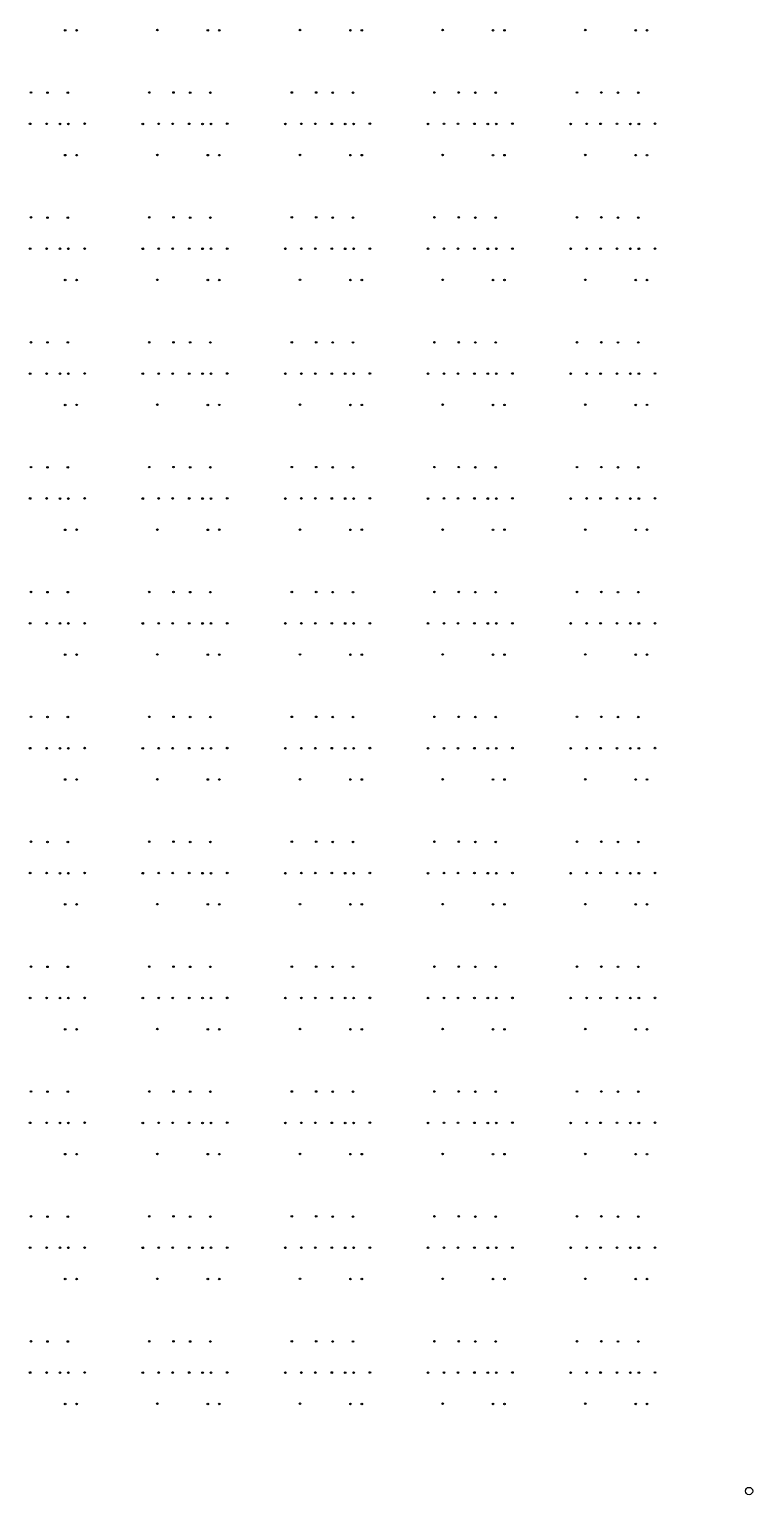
# Model space of a CAD drawing. Extents: x 50 to 173, y 50 to 173.
# Drawn here: x 142.9 to 172.6, y 49.9 to 110 of the extents above; entities that cross this region are included whole.
import ezdxf

# ---------------------------------------------------------------- set-up
doc = ezdxf.new("R2010")
doc.units = 0

msp = doc.modelspace()

# ---------------------------------------------------------------- linework, layer by layer
at = {"layer": '4H'}
msp.add_circle((172.4, 50), 0.15, dxfattribs=at)
at = {"layer": 'PET'}
for centre in [(144.331, 109.914), (144.8, 109.915), (148.115, 109.924), (150.185, 109.914), (150.654, 109.915), (153.969, 109.924), (156.039, 109.914), (156.508, 109.915), (159.823, 109.924), (161.892, 109.914), (162.361, 109.915), (165.676, 109.924), (167.746, 109.914), (168.215, 109.915), (142.925, 107.364), (143.606, 107.354), (144.439, 107.354), (147.78, 107.364), (148.778, 107.364), (149.459, 107.354), (150.292, 107.354), (153.633, 107.364), (154.632, 107.364), (155.313, 107.354), (156.146, 107.354), (159.487, 107.364), (160.486, 107.364), (161.167, 107.354), (162, 107.354), (165.341, 107.364), (166.339, 107.364), (167.02, 107.354), (167.853, 107.354), (142.891, 106.078), (143.568, 106.078), (144.116, 106.074), (144.463, 106.074), (145.128, 106.082), (147.516, 106.074), (148.171, 106.078), (148.744, 106.078), (149.421, 106.078), (149.969, 106.074), (150.317, 106.074), (150.982, 106.082), (153.369, 106.074), (154.025, 106.078), (154.598, 106.078), (155.275, 106.078), (155.823, 106.074), (156.171, 106.074), (156.836, 106.082), (159.223, 106.074), (159.879, 106.078), (160.452, 106.078), (161.129, 106.078), (161.677, 106.074), (162.024, 106.074), (162.689, 106.082), (165.077, 106.074), (165.732, 106.078), (166.305, 106.078), (166.982, 106.078), (167.53, 106.074), (167.878, 106.074), (168.543, 106.082), (144.331, 104.792), (144.8, 104.793), (148.115, 104.802), (150.185, 104.792), (150.654, 104.793), (153.969, 104.802), (156.039, 104.792), (156.508, 104.793), (159.823, 104.802), (161.892, 104.792), (162.361, 104.793), (165.676, 104.802), (167.746, 104.792), (168.215, 104.793), (142.925, 102.242), (143.606, 102.233), (144.439, 102.233), (147.78, 102.242), (148.778, 102.242), (149.459, 102.233), (150.292, 102.233), (153.633, 102.242), (154.632, 102.242), (155.313, 102.233), (156.146, 102.233), (159.487, 102.242), (160.486, 102.242), (161.167, 102.233), (162, 102.233), (165.341, 102.242), (166.339, 102.242), (167.02, 102.233), (167.853, 102.233), (142.891, 100.956), (143.568, 100.956), (144.116, 100.952), (144.463, 100.952), (145.128, 100.96), (147.516, 100.952), (148.171, 100.956), (148.744, 100.956), (149.421, 100.956), (149.969, 100.952), (150.317, 100.952), (150.982, 100.96), (153.369, 100.952), (154.025, 100.956), (154.598, 100.956), (155.275, 100.956), (155.823, 100.952), (156.171, 100.952), (156.836, 100.96), (159.223, 100.952), (159.879, 100.956), (160.452, 100.956), (161.129, 100.956), (161.677, 100.952), (162.024, 100.952), (162.689, 100.96), (165.077, 100.952), (165.732, 100.956), (166.305, 100.956), (166.982, 100.956), (167.53, 100.952), (167.878, 100.952), (168.543, 100.96), (144.331, 99.67), (144.8, 99.672), (148.115, 99.68), (150.185, 99.67), (150.654, 99.672), (153.969, 99.68), (156.039, 99.67), (156.508, 99.672), (159.823, 99.68), (161.892, 99.67), (162.361, 99.672), (165.676, 99.68), (167.746, 99.67), (168.215, 99.672), (142.925, 97.12), (143.606, 97.111), (144.439, 97.111), (147.78, 97.12), (148.778, 97.12), (149.459, 97.111), (150.292, 97.111), (153.633, 97.12), (154.632, 97.12), (155.313, 97.111), (156.146, 97.111), (159.487, 97.12), (160.486, 97.12), (161.167, 97.111), (162, 97.111), (165.341, 97.12), (166.339, 97.12), (167.02, 97.111), (167.853, 97.111), (142.891, 95.834), (143.568, 95.834), (144.116, 95.83), (144.463, 95.83), (145.128, 95.838), (147.516, 95.83), (148.171, 95.834), (148.744, 95.834), (149.421, 95.834), (149.969, 95.83), (150.317, 95.83), (150.982, 95.838), (153.369, 95.83), (154.025, 95.834), (154.598, 95.834), (155.275, 95.834), (155.823, 95.83), (156.171, 95.83), (156.836, 95.838), (159.223, 95.83), (159.879, 95.834), (160.452, 95.834), (161.129, 95.834), (161.677, 95.83), (162.024, 95.83), (162.689, 95.838), (165.077, 95.83), (165.732, 95.834), (166.305, 95.834), (166.982, 95.834), (167.53, 95.83), (167.878, 95.83), (168.543, 95.838), (144.331, 94.548), (144.8, 94.55), (148.115, 94.558), (150.185, 94.548), (150.654, 94.55), (153.969, 94.558), (156.039, 94.548), (156.508, 94.55), (159.823, 94.558), (161.892, 94.548), (162.361, 94.55), (165.676, 94.558), (167.746, 94.548), (168.215, 94.55), (142.925, 91.998), (143.606, 91.989), (144.439, 91.989), (147.78, 91.998), (148.778, 91.998), (149.459, 91.989), (150.292, 91.989), (153.633, 91.998), (154.632, 91.998), (155.313, 91.989), (156.146, 91.989), (159.487, 91.998), (160.486, 91.998), (161.167, 91.989), (162, 91.989), (165.341, 91.998), (166.339, 91.998), (167.02, 91.989), (167.853, 91.989), (142.891, 90.712), (143.568, 90.712), (144.116, 90.708), (144.463, 90.708), (145.128, 90.716), (147.516, 90.708), (148.171, 90.712), (148.744, 90.712), (149.421, 90.712), (149.969, 90.708), (150.317, 90.708), (150.982, 90.716), (153.369, 90.708), (154.025, 90.712), (154.598, 90.712), (155.275, 90.712), (155.823, 90.708), (156.171, 90.708), (156.836, 90.716), (159.223, 90.708), (159.879, 90.712), (160.452, 90.712), (161.129, 90.712), (161.677, 90.708), (162.024, 90.708), (162.689, 90.716), (165.077, 90.708), (165.732, 90.712), (166.305, 90.712), (166.982, 90.712), (167.53, 90.708), (167.878, 90.708), (168.543, 90.716), (144.331, 89.426), (144.8, 89.428), (148.115, 89.436), (150.185, 89.426), (150.654, 89.428), (153.969, 89.436), (156.039, 89.426), (156.508, 89.428), (159.823, 89.436), (161.892, 89.426), (162.361, 89.428), (165.676, 89.436), (167.746, 89.426), (168.215, 89.428), (142.925, 86.876), (143.606, 86.867), (144.439, 86.867), (147.78, 86.876), (148.778, 86.876), (149.459, 86.867), (150.292, 86.867), (153.633, 86.876), (154.632, 86.876), (155.313, 86.867), (156.146, 86.867), (159.487, 86.876), (160.486, 86.876), (161.167, 86.867), (162, 86.867), (165.341, 86.876), (166.339, 86.876), (167.02, 86.867), (167.853, 86.867), (142.891, 85.59), (143.568, 85.59), (144.116, 85.586), (144.463, 85.586), (145.128, 85.594), (147.516, 85.586), (148.171, 85.59), (148.744, 85.59), (149.421, 85.59), (149.969, 85.586), (150.317, 85.586), (150.982, 85.594), (153.369, 85.586), (154.025, 85.59), (154.598, 85.59), (155.275, 85.59), (155.823, 85.586), (156.171, 85.586), (156.836, 85.594), (159.223, 85.586), (159.879, 85.59), (160.452, 85.59), (161.129, 85.59), (161.677, 85.586), (162.024, 85.586), (162.689, 85.594), (165.077, 85.586), (165.732, 85.59), (166.305, 85.59), (166.982, 85.59), (167.53, 85.586), (167.878, 85.586), (168.543, 85.594), (144.331, 84.304), (144.8, 84.306), (148.115, 84.314), (150.185, 84.304), (150.654, 84.306), (153.969, 84.314), (156.039, 84.304), (156.508, 84.306), (159.823, 84.314), (161.892, 84.304), (162.361, 84.306), (165.676, 84.314), (167.746, 84.304), (168.215, 84.306), (142.925, 81.754), (143.606, 81.745), (144.439, 81.745), (147.78, 81.754), (148.778, 81.754), (149.459, 81.745), (150.292, 81.745), (153.633, 81.754), (154.632, 81.754), (155.313, 81.745), (156.146, 81.745), (159.487, 81.754), (160.486, 81.754), (161.167, 81.745), (162, 81.745), (165.341, 81.754), (166.339, 81.754), (167.02, 81.745), (167.853, 81.745), (142.891, 80.468), (143.568, 80.468), (144.116, 80.464), (144.463, 80.464), (145.128, 80.472), (147.516, 80.464), (148.171, 80.468), (148.744, 80.468), (149.421, 80.468), (149.969, 80.464), (150.317, 80.464), (150.982, 80.472), (153.369, 80.464), (154.025, 80.468), (154.598, 80.468), (155.275, 80.468), (155.823, 80.464), (156.171, 80.464), (156.836, 80.472), (159.223, 80.464), (159.879, 80.468), (160.452, 80.468), (161.129, 80.468), (161.677, 80.464), (162.024, 80.464), (162.689, 80.472), (165.077, 80.464), (165.732, 80.468), (166.305, 80.468), (166.982, 80.468), (167.53, 80.464), (167.878, 80.464), (168.543, 80.472), (144.331, 79.183), (144.8, 79.184), (148.115, 79.192), (150.185, 79.183), (150.654, 79.184), (153.969, 79.192), (156.039, 79.183), (156.508, 79.184), (159.823, 79.192), (161.892, 79.183), (162.361, 79.184), (165.676, 79.192), (167.746, 79.183), (168.215, 79.184), (142.925, 76.632), (143.606, 76.623), (144.439, 76.623), (147.78, 76.632), (148.778, 76.632), (149.459, 76.623), (150.292, 76.623), (153.633, 76.632), (154.632, 76.632), (155.313, 76.623), (156.146, 76.623), (159.487, 76.632), (160.486, 76.632), (161.167, 76.623), (162, 76.623), (165.341, 76.632), (166.339, 76.632), (167.02, 76.623), (167.853, 76.623), (142.891, 75.346), (143.568, 75.346), (144.116, 75.342), (144.463, 75.342), (145.128, 75.35), (147.516, 75.342), (148.171, 75.346), (148.744, 75.346), (149.421, 75.346), (149.969, 75.342), (150.317, 75.342), (150.982, 75.35), (153.369, 75.342), (154.025, 75.346), (154.598, 75.346), (155.275, 75.346), (155.823, 75.342), (156.171, 75.342), (156.836, 75.35), (159.223, 75.342), (159.879, 75.346), (160.452, 75.346), (161.129, 75.346), (161.677, 75.342), (162.024, 75.342), (162.689, 75.35), (165.077, 75.342), (165.732, 75.346), (166.305, 75.346), (166.982, 75.346), (167.53, 75.342), (167.878, 75.342), (168.543, 75.35), (144.331, 74.061), (144.8, 74.062), (148.115, 74.07), (150.185, 74.061), (150.654, 74.062), (153.969, 74.07), (156.039, 74.061), (156.508, 74.062), (159.823, 74.07), (161.892, 74.061), (162.361, 74.062), (165.676, 74.07), (167.746, 74.061), (168.215, 74.062), (142.925, 71.51), (143.606, 71.501), (144.439, 71.501), (147.78, 71.51), (148.778, 71.51), (149.459, 71.501), (150.292, 71.501), (153.633, 71.51), (154.632, 71.51), (155.313, 71.501), (156.146, 71.501), (159.487, 71.51), (160.486, 71.51), (161.167, 71.501), (162, 71.501), (165.341, 71.51), (166.339, 71.51), (167.02, 71.501), (167.853, 71.501), (142.891, 70.224), (143.568, 70.224), (144.116, 70.22), (144.463, 70.22), (145.128, 70.228), (147.516, 70.22), (148.171, 70.224), (148.744, 70.224), (149.421, 70.224), (149.969, 70.22), (150.317, 70.22), (150.982, 70.228), (153.369, 70.22), (154.025, 70.224), (154.598, 70.224), (155.275, 70.224), (155.823, 70.22), (156.171, 70.22), (156.836, 70.228), (159.223, 70.22), (159.879, 70.224), (160.452, 70.224), (161.129, 70.224), (161.677, 70.22), (162.024, 70.22), (162.689, 70.228), (165.077, 70.22), (165.732, 70.224), (166.305, 70.224), (166.982, 70.224), (167.53, 70.22), (167.878, 70.22), (168.543, 70.228), (144.331, 68.939), (144.8, 68.94), (148.115, 68.948), (150.185, 68.939), (150.654, 68.94), (153.969, 68.948), (156.039, 68.939), (156.508, 68.94), (159.823, 68.948), (161.892, 68.939), (162.361, 68.94), (165.676, 68.948), (167.746, 68.939), (168.215, 68.94), (142.925, 66.388), (143.606, 66.379), (144.439, 66.379), (147.78, 66.388), (148.778, 66.388), (149.459, 66.379), (150.292, 66.379), (153.633, 66.388), (154.632, 66.388), (155.313, 66.379), (156.146, 66.379), (159.487, 66.388), (160.486, 66.388), (161.167, 66.379), (162, 66.379), (165.341, 66.388), (166.339, 66.388), (167.02, 66.379), (167.853, 66.379), (142.891, 65.102), (143.568, 65.102), (144.116, 65.099), (144.463, 65.099), (145.128, 65.106), (147.516, 65.099), (148.171, 65.102), (148.744, 65.102), (149.421, 65.102), (149.969, 65.099), (150.317, 65.099), (150.982, 65.106), (153.369, 65.099), (154.025, 65.102), (154.598, 65.102), (155.275, 65.102), (155.823, 65.099), (156.171, 65.099), (156.836, 65.106), (159.223, 65.099), (159.879, 65.102), (160.452, 65.102), (161.129, 65.102), (161.677, 65.099), (162.024, 65.099), (162.689, 65.106), (165.077, 65.099), (165.732, 65.102), (166.305, 65.102), (166.982, 65.102), (167.53, 65.099), (167.878, 65.099), (168.543, 65.106), (144.331, 63.817), (144.8, 63.818), (148.115, 63.826), (150.185, 63.817), (150.654, 63.818), (153.969, 63.826), (156.039, 63.817), (156.508, 63.818), (159.823, 63.826), (161.892, 63.817), (162.361, 63.818), (165.676, 63.826), (167.746, 63.817), (168.215, 63.818), (142.925, 61.266), (143.606, 61.257), (144.439, 61.257), (147.78, 61.266), (148.778, 61.266), (149.459, 61.257), (150.292, 61.257), (153.633, 61.266), (154.632, 61.266), (155.313, 61.257), (156.146, 61.257), (159.487, 61.266), (160.486, 61.266), (161.167, 61.257), (162, 61.257), (165.341, 61.266), (166.339, 61.266), (167.02, 61.257), (167.853, 61.257), (142.891, 59.98), (143.568, 59.98), (144.116, 59.977), (144.463, 59.977), (145.128, 59.984), (147.516, 59.977), (148.171, 59.98), (148.744, 59.98), (149.421, 59.98), (149.969, 59.977), (150.317, 59.977), (150.982, 59.984), (153.369, 59.977), (154.025, 59.98), (154.598, 59.98), (155.275, 59.98), (155.823, 59.977), (156.171, 59.977), (156.836, 59.984), (159.223, 59.977), (159.879, 59.98), (160.452, 59.98), (161.129, 59.98), (161.677, 59.977), (162.024, 59.977), (162.689, 59.984), (165.077, 59.977), (165.732, 59.98), (166.305, 59.98), (166.982, 59.98), (167.53, 59.977), (167.878, 59.977), (168.543, 59.984), (144.331, 58.695), (144.8, 58.696), (148.115, 58.704), (150.185, 58.695), (150.654, 58.696), (153.969, 58.704), (156.039, 58.695), (156.508, 58.696), (159.823, 58.704), (161.892, 58.695), (162.361, 58.696), (165.676, 58.704), (167.746, 58.695), (168.215, 58.696), (142.925, 56.144), (143.606, 56.135), (144.439, 56.135), (147.78, 56.144), (148.778, 56.144), (149.459, 56.135), (150.292, 56.135), (153.633, 56.144), (154.632, 56.144), (155.313, 56.135), (156.146, 56.135), (159.487, 56.144), (160.486, 56.144), (161.167, 56.135), (162, 56.135), (165.341, 56.144), (166.339, 56.144), (167.02, 56.135), (167.853, 56.135), (142.891, 54.859), (143.568, 54.859), (144.116, 54.855), (144.463, 54.855), (145.128, 54.862), (147.516, 54.855), (148.171, 54.859), (148.744, 54.859), (149.421, 54.859), (149.969, 54.855), (150.317, 54.855), (150.982, 54.862), (153.369, 54.855), (154.025, 54.859), (154.598, 54.859), (155.275, 54.859), (155.823, 54.855), (156.171, 54.855), (156.836, 54.862), (159.223, 54.855), (159.879, 54.859), (160.452, 54.859), (161.129, 54.859), (161.677, 54.855), (162.024, 54.855), (162.689, 54.862), (165.077, 54.855), (165.732, 54.859), (166.305, 54.859), (166.982, 54.859), (167.53, 54.855), (167.878, 54.855), (168.543, 54.862), (144.331, 53.573), (144.8, 53.574), (148.115, 53.582), (150.185, 53.573), (150.654, 53.574), (153.969, 53.582), (156.039, 53.573), (156.508, 53.574), (159.823, 53.582), (161.892, 53.573), (162.361, 53.574), (165.676, 53.582), (167.746, 53.573), (168.215, 53.574)]:
    msp.add_circle(centre, 0.005, dxfattribs=at)
at = {"layer": 'V4'}
for centre, radius in [((144.331, 109.914), 0.0316), ((144.8, 109.915), 0.0316), ((148.115, 109.924), 0.0316), ((150.185, 109.914), 0.0316), ((150.654, 109.915), 0.0316), ((153.969, 109.924), 0.0316), ((156.039, 109.914), 0.0316), ((156.508, 109.915), 0.0316), ((159.823, 109.924), 0.0316), ((161.892, 109.914), 0.0316), ((162.361, 109.915), 0.0316), ((165.676, 109.924), 0.0316), ((167.746, 109.914), 0.0316), ((168.215, 109.915), 0.0316), ((142.925, 107.364), 0.0316), ((143.606, 107.354), 0.0316), ((144.439, 107.354), 0.0316), ((147.78, 107.364), 0.0316), ((148.778, 107.364), 0.0316), ((149.459, 107.354), 0.0316), ((150.292, 107.354), 0.0316), ((153.633, 107.364), 0.0316), ((154.632, 107.364), 0.0316), ((155.313, 107.354), 0.0316), ((156.146, 107.354), 0.0316), ((159.487, 107.364), 0.0316), ((160.486, 107.364), 0.0316), ((161.167, 107.354), 0.0316), ((162, 107.354), 0.0316), ((165.341, 107.364), 0.0316), ((166.339, 107.364), 0.0316), ((167.02, 107.354), 0.0316), ((167.853, 107.354), 0.0316), ((142.891, 106.078), 0.0333), ((143.568, 106.078), 0.0333), ((144.116, 106.074), 0.0333), ((144.463, 106.074), 0.0333), ((145.128, 106.082), 0.0333), ((147.516, 106.074), 0.0333), ((148.171, 106.078), 0.0333), ((148.744, 106.078), 0.0333), ((149.421, 106.078), 0.0333), ((149.969, 106.074), 0.0333), ((150.317, 106.074), 0.0333), ((150.982, 106.082), 0.0333), ((153.369, 106.074), 0.0333), ((154.025, 106.078), 0.0333), ((154.598, 106.078), 0.0333), ((155.275, 106.078), 0.0333), ((155.823, 106.074), 0.0333), ((156.171, 106.074), 0.0333), ((156.836, 106.082), 0.0333), ((159.223, 106.074), 0.0333), ((159.879, 106.078), 0.0333), ((160.452, 106.078), 0.0333), ((161.129, 106.078), 0.0333), ((161.677, 106.074), 0.0333), ((162.024, 106.074), 0.0333), ((162.689, 106.082), 0.0333), ((165.077, 106.074), 0.0333), ((165.732, 106.078), 0.0333), ((166.305, 106.078), 0.0333), ((166.982, 106.078), 0.0333), ((167.53, 106.074), 0.0333), ((167.878, 106.074), 0.0333), ((168.543, 106.082), 0.0333), ((144.331, 104.792), 0.0316), ((144.8, 104.793), 0.0316), ((148.115, 104.802), 0.0316), ((150.185, 104.792), 0.0316), ((150.654, 104.793), 0.0316), ((153.969, 104.802), 0.0316), ((156.039, 104.792), 0.0316), ((156.508, 104.793), 0.0316), ((159.823, 104.802), 0.0316), ((161.892, 104.792), 0.0316), ((162.361, 104.793), 0.0316), ((165.676, 104.802), 0.0316), ((167.746, 104.792), 0.0316), ((168.215, 104.793), 0.0316), ((142.925, 102.242), 0.0316), ((143.606, 102.233), 0.0316), ((144.439, 102.233), 0.0316), ((147.78, 102.242), 0.0316), ((148.778, 102.242), 0.0316), ((149.459, 102.233), 0.0316), ((150.292, 102.233), 0.0316), ((153.633, 102.242), 0.0316), ((154.632, 102.242), 0.0316), ((155.313, 102.233), 0.0316), ((156.146, 102.233), 0.0316), ((159.487, 102.242), 0.0316), ((160.486, 102.242), 0.0316), ((161.167, 102.233), 0.0316), ((162, 102.233), 0.0316), ((165.341, 102.242), 0.0316), ((166.339, 102.242), 0.0316), ((167.02, 102.233), 0.0316), ((167.853, 102.233), 0.0316), ((142.891, 100.956), 0.0333), ((143.568, 100.956), 0.0333), ((144.116, 100.952), 0.0333), ((144.463, 100.952), 0.0333), ((145.128, 100.96), 0.0333), ((147.516, 100.952), 0.0333), ((148.171, 100.956), 0.0333), ((148.744, 100.956), 0.0333), ((149.421, 100.956), 0.0333), ((149.969, 100.952), 0.0333), ((150.317, 100.952), 0.0333), ((150.982, 100.96), 0.0333), ((153.369, 100.952), 0.0333), ((154.025, 100.956), 0.0333), ((154.598, 100.956), 0.0333), ((155.275, 100.956), 0.0333), ((155.823, 100.952), 0.0333), ((156.171, 100.952), 0.0333), ((156.836, 100.96), 0.0333), ((159.223, 100.952), 0.0333), ((159.879, 100.956), 0.0333), ((160.452, 100.956), 0.0333), ((161.129, 100.956), 0.0333), ((161.677, 100.952), 0.0333), ((162.024, 100.952), 0.0333), ((162.689, 100.96), 0.0333), ((165.077, 100.952), 0.0333), ((165.732, 100.956), 0.0333), ((166.305, 100.956), 0.0333), ((166.982, 100.956), 0.0333), ((167.53, 100.952), 0.0333), ((167.878, 100.952), 0.0333), ((168.543, 100.96), 0.0333), ((144.331, 99.67), 0.0316), ((144.8, 99.672), 0.0316), ((148.115, 99.68), 0.0316), ((150.185, 99.67), 0.0316), ((150.654, 99.672), 0.0316), ((153.969, 99.68), 0.0316), ((156.039, 99.67), 0.0316), ((156.508, 99.672), 0.0316), ((159.823, 99.68), 0.0316), ((161.892, 99.67), 0.0316), ((162.361, 99.672), 0.0316), ((165.676, 99.68), 0.0316), ((167.746, 99.67), 0.0316), ((168.215, 99.672), 0.0316), ((142.925, 97.12), 0.0316), ((143.606, 97.111), 0.0316), ((144.439, 97.111), 0.0316), ((147.78, 97.12), 0.0316), ((148.778, 97.12), 0.0316), ((149.459, 97.111), 0.0316), ((150.292, 97.111), 0.0316), ((153.633, 97.12), 0.0316), ((154.632, 97.12), 0.0316), ((155.313, 97.111), 0.0316), ((156.146, 97.111), 0.0316), ((159.487, 97.12), 0.0316), ((160.486, 97.12), 0.0316), ((161.167, 97.111), 0.0316), ((162, 97.111), 0.0316), ((165.341, 97.12), 0.0316), ((166.339, 97.12), 0.0316), ((167.02, 97.111), 0.0316), ((167.853, 97.111), 0.0316), ((142.891, 95.834), 0.0333), ((143.568, 95.834), 0.0333), ((144.116, 95.83), 0.0333), ((144.463, 95.83), 0.0333), ((145.128, 95.838), 0.0333), ((147.516, 95.83), 0.0333), ((148.171, 95.834), 0.0333), ((148.744, 95.834), 0.0333), ((149.421, 95.834), 0.0333), ((149.969, 95.83), 0.0333), ((150.317, 95.83), 0.0333), ((150.982, 95.838), 0.0333), ((153.369, 95.83), 0.0333), ((154.025, 95.834), 0.0333), ((154.598, 95.834), 0.0333), ((155.275, 95.834), 0.0333), ((155.823, 95.83), 0.0333), ((156.171, 95.83), 0.0333), ((156.836, 95.838), 0.0333), ((159.223, 95.83), 0.0333), ((159.879, 95.834), 0.0333), ((160.452, 95.834), 0.0333), ((161.129, 95.834), 0.0333), ((161.677, 95.83), 0.0333), ((162.024, 95.83), 0.0333), ((162.689, 95.838), 0.0333), ((165.077, 95.83), 0.0333), ((165.732, 95.834), 0.0333), ((166.305, 95.834), 0.0333), ((166.982, 95.834), 0.0333), ((167.53, 95.83), 0.0333), ((167.878, 95.83), 0.0333), ((168.543, 95.838), 0.0333), ((144.331, 94.548), 0.0316), ((144.8, 94.55), 0.0316), ((148.115, 94.558), 0.0316), ((150.185, 94.548), 0.0316), ((150.654, 94.55), 0.0316), ((153.969, 94.558), 0.0316), ((156.039, 94.548), 0.0316), ((156.508, 94.55), 0.0316), ((159.823, 94.558), 0.0316), ((161.892, 94.548), 0.0316), ((162.361, 94.55), 0.0316), ((165.676, 94.558), 0.0316), ((167.746, 94.548), 0.0316), ((168.215, 94.55), 0.0316), ((142.925, 91.998), 0.0316), ((143.606, 91.989), 0.0316), ((144.439, 91.989), 0.0316), ((147.78, 91.998), 0.0316), ((148.778, 91.998), 0.0316), ((149.459, 91.989), 0.0316), ((150.292, 91.989), 0.0316), ((153.633, 91.998), 0.0316), ((154.632, 91.998), 0.0316), ((155.313, 91.989), 0.0316), ((156.146, 91.989), 0.0316), ((159.487, 91.998), 0.0316), ((160.486, 91.998), 0.0316), ((161.167, 91.989), 0.0316), ((162, 91.989), 0.0316), ((165.341, 91.998), 0.0316), ((166.339, 91.998), 0.0316), ((167.02, 91.989), 0.0316), ((167.853, 91.989), 0.0316), ((142.891, 90.712), 0.0333), ((143.568, 90.712), 0.0333), ((144.116, 90.708), 0.0333), ((144.463, 90.708), 0.0333), ((145.128, 90.716), 0.0333), ((147.516, 90.708), 0.0333), ((148.171, 90.712), 0.0333), ((148.744, 90.712), 0.0333), ((149.421, 90.712), 0.0333), ((149.969, 90.708), 0.0333), ((150.317, 90.708), 0.0333), ((150.982, 90.716), 0.0333), ((153.369, 90.708), 0.0333), ((154.025, 90.712), 0.0333), ((154.598, 90.712), 0.0333), ((155.275, 90.712), 0.0333), ((155.823, 90.708), 0.0333), ((156.171, 90.708), 0.0333), ((156.836, 90.716), 0.0333), ((159.223, 90.708), 0.0333), ((159.879, 90.712), 0.0333), ((160.452, 90.712), 0.0333), ((161.129, 90.712), 0.0333), ((161.677, 90.708), 0.0333), ((162.024, 90.708), 0.0333), ((162.689, 90.716), 0.0333), ((165.077, 90.708), 0.0333), ((165.732, 90.712), 0.0333), ((166.305, 90.712), 0.0333), ((166.982, 90.712), 0.0333), ((167.53, 90.708), 0.0333), ((167.878, 90.708), 0.0333), ((168.543, 90.716), 0.0333), ((144.331, 89.426), 0.0316), ((144.8, 89.428), 0.0316), ((148.115, 89.436), 0.0316), ((150.185, 89.426), 0.0316), ((150.654, 89.428), 0.0316), ((153.969, 89.436), 0.0316), ((156.039, 89.426), 0.0316), ((156.508, 89.428), 0.0316), ((159.823, 89.436), 0.0316), ((161.892, 89.426), 0.0316), ((162.361, 89.428), 0.0316), ((165.676, 89.436), 0.0316), ((167.746, 89.426), 0.0316), ((168.215, 89.428), 0.0316), ((142.925, 86.876), 0.0316), ((143.606, 86.867), 0.0316), ((144.439, 86.867), 0.0316), ((147.78, 86.876), 0.0316), ((148.778, 86.876), 0.0316), ((149.459, 86.867), 0.0316), ((150.292, 86.867), 0.0316), ((153.633, 86.876), 0.0316), ((154.632, 86.876), 0.0316), ((155.313, 86.867), 0.0316), ((156.146, 86.867), 0.0316), ((159.487, 86.876), 0.0316), ((160.486, 86.876), 0.0316), ((161.167, 86.867), 0.0316), ((162, 86.867), 0.0316), ((165.341, 86.876), 0.0316), ((166.339, 86.876), 0.0316), ((167.02, 86.867), 0.0316), ((167.853, 86.867), 0.0316), ((142.891, 85.59), 0.0333), ((143.568, 85.59), 0.0333), ((144.116, 85.586), 0.0333), ((144.463, 85.586), 0.0333), ((145.128, 85.594), 0.0333), ((147.516, 85.586), 0.0333), ((148.171, 85.59), 0.0333), ((148.744, 85.59), 0.0333), ((149.421, 85.59), 0.0333), ((149.969, 85.586), 0.0333), ((150.317, 85.586), 0.0333), ((150.982, 85.594), 0.0333), ((153.369, 85.586), 0.0333), ((154.025, 85.59), 0.0333), ((154.598, 85.59), 0.0333), ((155.275, 85.59), 0.0333), ((155.823, 85.586), 0.0333), ((156.171, 85.586), 0.0333), ((156.836, 85.594), 0.0333), ((159.223, 85.586), 0.0333), ((159.879, 85.59), 0.0333), ((160.452, 85.59), 0.0333), ((161.129, 85.59), 0.0333), ((161.677, 85.586), 0.0333), ((162.024, 85.586), 0.0333), ((162.689, 85.594), 0.0333), ((165.077, 85.586), 0.0333), ((165.732, 85.59), 0.0333), ((166.305, 85.59), 0.0333), ((166.982, 85.59), 0.0333), ((167.53, 85.586), 0.0333), ((167.878, 85.586), 0.0333), ((168.543, 85.594), 0.0333), ((144.331, 84.304), 0.0316), ((144.8, 84.306), 0.0316), ((148.115, 84.314), 0.0316), ((150.185, 84.304), 0.0316), ((150.654, 84.306), 0.0316), ((153.969, 84.314), 0.0316), ((156.039, 84.304), 0.0316), ((156.508, 84.306), 0.0316), ((159.823, 84.314), 0.0316), ((161.892, 84.304), 0.0316), ((162.361, 84.306), 0.0316), ((165.676, 84.314), 0.0316), ((167.746, 84.304), 0.0316), ((168.215, 84.306), 0.0316), ((142.925, 81.754), 0.0316), ((143.606, 81.745), 0.0316), ((144.439, 81.745), 0.0316), ((147.78, 81.754), 0.0316), ((148.778, 81.754), 0.0316), ((149.459, 81.745), 0.0316), ((150.292, 81.745), 0.0316), ((153.633, 81.754), 0.0316), ((154.632, 81.754), 0.0316), ((155.313, 81.745), 0.0316), ((156.146, 81.745), 0.0316), ((159.487, 81.754), 0.0316), ((160.486, 81.754), 0.0316), ((161.167, 81.745), 0.0316), ((162, 81.745), 0.0316), ((165.341, 81.754), 0.0316), ((166.339, 81.754), 0.0316), ((167.02, 81.745), 0.0316), ((167.853, 81.745), 0.0316), ((142.891, 80.468), 0.0333), ((143.568, 80.468), 0.0333), ((144.116, 80.464), 0.0333), ((144.463, 80.464), 0.0333), ((145.128, 80.472), 0.0333), ((147.516, 80.464), 0.0333), ((148.171, 80.468), 0.0333), ((148.744, 80.468), 0.0333), ((149.421, 80.468), 0.0333), ((149.969, 80.464), 0.0333), ((150.317, 80.464), 0.0333), ((150.982, 80.472), 0.0333), ((153.369, 80.464), 0.0333), ((154.025, 80.468), 0.0333), ((154.598, 80.468), 0.0333), ((155.275, 80.468), 0.0333), ((155.823, 80.464), 0.0333), ((156.171, 80.464), 0.0333), ((156.836, 80.472), 0.0333), ((159.223, 80.464), 0.0333), ((159.879, 80.468), 0.0333), ((160.452, 80.468), 0.0333), ((161.129, 80.468), 0.0333), ((161.677, 80.464), 0.0333), ((162.024, 80.464), 0.0333), ((162.689, 80.472), 0.0333), ((165.077, 80.464), 0.0333), ((165.732, 80.468), 0.0333), ((166.305, 80.468), 0.0333), ((166.982, 80.468), 0.0333), ((167.53, 80.464), 0.0333), ((167.878, 80.464), 0.0333), ((168.543, 80.472), 0.0333), ((144.331, 79.183), 0.0316), ((144.8, 79.184), 0.0316), ((148.115, 79.192), 0.0316), ((150.185, 79.183), 0.0316), ((150.654, 79.184), 0.0316), ((153.969, 79.192), 0.0316), ((156.039, 79.183), 0.0316), ((156.508, 79.184), 0.0316), ((159.823, 79.192), 0.0316), ((161.892, 79.183), 0.0316), ((162.361, 79.184), 0.0316), ((165.676, 79.192), 0.0316), ((167.746, 79.183), 0.0316), ((168.215, 79.184), 0.0316), ((142.925, 76.632), 0.0316), ((143.606, 76.623), 0.0316), ((144.439, 76.623), 0.0316), ((147.78, 76.632), 0.0316), ((148.778, 76.632), 0.0316), ((149.459, 76.623), 0.0316), ((150.292, 76.623), 0.0316), ((153.633, 76.632), 0.0316), ((154.632, 76.632), 0.0316), ((155.313, 76.623), 0.0316), ((156.146, 76.623), 0.0316), ((159.487, 76.632), 0.0316), ((160.486, 76.632), 0.0316), ((161.167, 76.623), 0.0316), ((162, 76.623), 0.0316), ((165.341, 76.632), 0.0316), ((166.339, 76.632), 0.0316), ((167.02, 76.623), 0.0316), ((167.853, 76.623), 0.0316), ((142.891, 75.346), 0.0333), ((143.568, 75.346), 0.0333), ((144.116, 75.342), 0.0333), ((144.463, 75.342), 0.0333), ((145.128, 75.35), 0.0333), ((147.516, 75.342), 0.0333), ((148.171, 75.346), 0.0333), ((148.744, 75.346), 0.0333), ((149.421, 75.346), 0.0333), ((149.969, 75.342), 0.0333), ((150.317, 75.342), 0.0333), ((150.982, 75.35), 0.0333), ((153.369, 75.342), 0.0333), ((154.025, 75.346), 0.0333), ((154.598, 75.346), 0.0333), ((155.275, 75.346), 0.0333), ((155.823, 75.342), 0.0333), ((156.171, 75.342), 0.0333), ((156.836, 75.35), 0.0333), ((159.223, 75.342), 0.0333), ((159.879, 75.346), 0.0333), ((160.452, 75.346), 0.0333), ((161.129, 75.346), 0.0333), ((161.677, 75.342), 0.0333), ((162.024, 75.342), 0.0333), ((162.689, 75.35), 0.0333), ((165.077, 75.342), 0.0333), ((165.732, 75.346), 0.0333), ((166.305, 75.346), 0.0333), ((166.982, 75.346), 0.0333), ((167.53, 75.342), 0.0333), ((167.878, 75.342), 0.0333), ((168.543, 75.35), 0.0333), ((144.331, 74.061), 0.0316), ((144.8, 74.062), 0.0316), ((148.115, 74.07), 0.0316), ((150.185, 74.061), 0.0316), ((150.654, 74.062), 0.0316), ((153.969, 74.07), 0.0316), ((156.039, 74.061), 0.0316), ((156.508, 74.062), 0.0316), ((159.823, 74.07), 0.0316), ((161.892, 74.061), 0.0316), ((162.361, 74.062), 0.0316), ((165.676, 74.07), 0.0316), ((167.746, 74.061), 0.0316), ((168.215, 74.062), 0.0316), ((142.925, 71.51), 0.0316), ((143.606, 71.501), 0.0316), ((144.439, 71.501), 0.0316), ((147.78, 71.51), 0.0316), ((148.778, 71.51), 0.0316), ((149.459, 71.501), 0.0316), ((150.292, 71.501), 0.0316), ((153.633, 71.51), 0.0316), ((154.632, 71.51), 0.0316), ((155.313, 71.501), 0.0316), ((156.146, 71.501), 0.0316), ((159.487, 71.51), 0.0316), ((160.486, 71.51), 0.0316), ((161.167, 71.501), 0.0316), ((162, 71.501), 0.0316), ((165.341, 71.51), 0.0316), ((166.339, 71.51), 0.0316), ((167.02, 71.501), 0.0316), ((167.853, 71.501), 0.0316), ((142.891, 70.224), 0.0333), ((143.568, 70.224), 0.0333), ((144.116, 70.22), 0.0333), ((144.463, 70.22), 0.0333), ((145.128, 70.228), 0.0333), ((147.516, 70.22), 0.0333), ((148.171, 70.224), 0.0333), ((148.744, 70.224), 0.0333), ((149.421, 70.224), 0.0333), ((149.969, 70.22), 0.0333), ((150.317, 70.22), 0.0333), ((150.982, 70.228), 0.0333), ((153.369, 70.22), 0.0333), ((154.025, 70.224), 0.0333), ((154.598, 70.224), 0.0333), ((155.275, 70.224), 0.0333), ((155.823, 70.22), 0.0333), ((156.171, 70.22), 0.0333), ((156.836, 70.228), 0.0333), ((159.223, 70.22), 0.0333), ((159.879, 70.224), 0.0333), ((160.452, 70.224), 0.0333), ((161.129, 70.224), 0.0333), ((161.677, 70.22), 0.0333), ((162.024, 70.22), 0.0333), ((162.689, 70.228), 0.0333), ((165.077, 70.22), 0.0333), ((165.732, 70.224), 0.0333), ((166.305, 70.224), 0.0333), ((166.982, 70.224), 0.0333), ((167.53, 70.22), 0.0333), ((167.878, 70.22), 0.0333), ((168.543, 70.228), 0.0333), ((144.331, 68.939), 0.0316), ((144.8, 68.94), 0.0316), ((148.115, 68.948), 0.0316), ((150.185, 68.939), 0.0316), ((150.654, 68.94), 0.0316), ((153.969, 68.948), 0.0316), ((156.039, 68.939), 0.0316), ((156.508, 68.94), 0.0316), ((159.823, 68.948), 0.0316), ((161.892, 68.939), 0.0316), ((162.361, 68.94), 0.0316), ((165.676, 68.948), 0.0316), ((167.746, 68.939), 0.0316), ((168.215, 68.94), 0.0316), ((142.925, 66.388), 0.0316), ((143.606, 66.379), 0.0316), ((144.439, 66.379), 0.0316), ((147.78, 66.388), 0.0316), ((148.778, 66.388), 0.0316), ((149.459, 66.379), 0.0316), ((150.292, 66.379), 0.0316), ((153.633, 66.388), 0.0316), ((154.632, 66.388), 0.0316), ((155.313, 66.379), 0.0316), ((156.146, 66.379), 0.0316), ((159.487, 66.388), 0.0316), ((160.486, 66.388), 0.0316), ((161.167, 66.379), 0.0316), ((162, 66.379), 0.0316), ((165.341, 66.388), 0.0316), ((166.339, 66.388), 0.0316), ((167.02, 66.379), 0.0316), ((167.853, 66.379), 0.0316), ((142.891, 65.102), 0.0333), ((143.568, 65.102), 0.0333), ((144.116, 65.099), 0.0333), ((144.463, 65.099), 0.0333), ((145.128, 65.106), 0.0333), ((147.516, 65.099), 0.0333), ((148.171, 65.102), 0.0333), ((148.744, 65.102), 0.0333), ((149.421, 65.102), 0.0333), ((149.969, 65.099), 0.0333), ((150.317, 65.099), 0.0333), ((150.982, 65.106), 0.0333), ((153.369, 65.099), 0.0333), ((154.025, 65.102), 0.0333), ((154.598, 65.102), 0.0333), ((155.275, 65.102), 0.0333), ((155.823, 65.099), 0.0333), ((156.171, 65.099), 0.0333), ((156.836, 65.106), 0.0333), ((159.223, 65.099), 0.0333), ((159.879, 65.102), 0.0333), ((160.452, 65.102), 0.0333), ((161.129, 65.102), 0.0333), ((161.677, 65.099), 0.0333), ((162.024, 65.099), 0.0333), ((162.689, 65.106), 0.0333), ((165.077, 65.099), 0.0333), ((165.732, 65.102), 0.0333), ((166.305, 65.102), 0.0333), ((166.982, 65.102), 0.0333), ((167.53, 65.099), 0.0333), ((167.878, 65.099), 0.0333), ((168.543, 65.106), 0.0333), ((144.331, 63.817), 0.0316), ((144.8, 63.818), 0.0316), ((148.115, 63.826), 0.0316), ((150.185, 63.817), 0.0316), ((150.654, 63.818), 0.0316), ((153.969, 63.826), 0.0316), ((156.039, 63.817), 0.0316), ((156.508, 63.818), 0.0316), ((159.823, 63.826), 0.0316), ((161.892, 63.817), 0.0316), ((162.361, 63.818), 0.0316), ((165.676, 63.826), 0.0316), ((167.746, 63.817), 0.0316), ((168.215, 63.818), 0.0316), ((142.925, 61.266), 0.0316), ((143.606, 61.257), 0.0316), ((144.439, 61.257), 0.0316), ((147.78, 61.266), 0.0316), ((148.778, 61.266), 0.0316), ((149.459, 61.257), 0.0316), ((150.292, 61.257), 0.0316), ((153.633, 61.266), 0.0316), ((154.632, 61.266), 0.0316), ((155.313, 61.257), 0.0316), ((156.146, 61.257), 0.0316), ((159.487, 61.266), 0.0316), ((160.486, 61.266), 0.0316), ((161.167, 61.257), 0.0316), ((162, 61.257), 0.0316), ((165.341, 61.266), 0.0316), ((166.339, 61.266), 0.0316), ((167.02, 61.257), 0.0316), ((167.853, 61.257), 0.0316), ((142.891, 59.98), 0.0333), ((143.568, 59.98), 0.0333), ((144.116, 59.977), 0.0333), ((144.463, 59.977), 0.0333), ((145.128, 59.984), 0.0333), ((147.516, 59.977), 0.0333), ((148.171, 59.98), 0.0333), ((148.744, 59.98), 0.0333), ((149.421, 59.98), 0.0333), ((149.969, 59.977), 0.0333), ((150.317, 59.977), 0.0333), ((150.982, 59.984), 0.0333), ((153.369, 59.977), 0.0333), ((154.025, 59.98), 0.0333), ((154.598, 59.98), 0.0333), ((155.275, 59.98), 0.0333), ((155.823, 59.977), 0.0333), ((156.171, 59.977), 0.0333), ((156.836, 59.984), 0.0333), ((159.223, 59.977), 0.0333), ((159.879, 59.98), 0.0333), ((160.452, 59.98), 0.0333), ((161.129, 59.98), 0.0333), ((161.677, 59.977), 0.0333), ((162.024, 59.977), 0.0333), ((162.689, 59.984), 0.0333), ((165.077, 59.977), 0.0333), ((165.732, 59.98), 0.0333), ((166.305, 59.98), 0.0333), ((166.982, 59.98), 0.0333), ((167.53, 59.977), 0.0333), ((167.878, 59.977), 0.0333), ((168.543, 59.984), 0.0333), ((144.331, 58.695), 0.0316), ((144.8, 58.696), 0.0316), ((148.115, 58.704), 0.0316), ((150.185, 58.695), 0.0316), ((150.654, 58.696), 0.0316), ((153.969, 58.704), 0.0316), ((156.039, 58.695), 0.0316), ((156.508, 58.696), 0.0316), ((159.823, 58.704), 0.0316), ((161.892, 58.695), 0.0316), ((162.361, 58.696), 0.0316), ((165.676, 58.704), 0.0316), ((167.746, 58.695), 0.0316), ((168.215, 58.696), 0.0316), ((142.925, 56.144), 0.0316), ((143.606, 56.135), 0.0316), ((144.439, 56.135), 0.0316), ((147.78, 56.144), 0.0316), ((148.778, 56.144), 0.0316), ((149.459, 56.135), 0.0316), ((150.292, 56.135), 0.0316), ((153.633, 56.144), 0.0316), ((154.632, 56.144), 0.0316), ((155.313, 56.135), 0.0316), ((156.146, 56.135), 0.0316), ((159.487, 56.144), 0.0316), ((160.486, 56.144), 0.0316), ((161.167, 56.135), 0.0316), ((162, 56.135), 0.0316), ((165.341, 56.144), 0.0316), ((166.339, 56.144), 0.0316), ((167.02, 56.135), 0.0316), ((167.853, 56.135), 0.0316), ((142.891, 54.859), 0.0333), ((143.568, 54.859), 0.0333), ((144.116, 54.855), 0.0333), ((144.463, 54.855), 0.0333), ((145.128, 54.862), 0.0333), ((147.516, 54.855), 0.0333), ((148.171, 54.859), 0.0333), ((148.744, 54.859), 0.0333), ((149.421, 54.859), 0.0333), ((149.969, 54.855), 0.0333), ((150.317, 54.855), 0.0333), ((150.982, 54.862), 0.0333), ((153.369, 54.855), 0.0333), ((154.025, 54.859), 0.0333), ((154.598, 54.859), 0.0333), ((155.275, 54.859), 0.0333), ((155.823, 54.855), 0.0333), ((156.171, 54.855), 0.0333), ((156.836, 54.862), 0.0333), ((159.223, 54.855), 0.0333), ((159.879, 54.859), 0.0333), ((160.452, 54.859), 0.0333), ((161.129, 54.859), 0.0333), ((161.677, 54.855), 0.0333), ((162.024, 54.855), 0.0333), ((162.689, 54.862), 0.0333), ((165.077, 54.855), 0.0333), ((165.732, 54.859), 0.0333), ((166.305, 54.859), 0.0333), ((166.982, 54.859), 0.0333), ((167.53, 54.855), 0.0333), ((167.878, 54.855), 0.0333), ((168.543, 54.862), 0.0333), ((144.331, 53.573), 0.0316), ((144.8, 53.574), 0.0316), ((148.115, 53.582), 0.0316), ((150.185, 53.573), 0.0316), ((150.654, 53.574), 0.0316), ((153.969, 53.582), 0.0316), ((156.039, 53.573), 0.0316), ((156.508, 53.574), 0.0316), ((159.823, 53.582), 0.0316), ((161.892, 53.573), 0.0316), ((162.361, 53.574), 0.0316), ((165.676, 53.582), 0.0316), ((167.746, 53.573), 0.0316), ((168.215, 53.574), 0.0316)]:
    msp.add_circle(centre, radius, dxfattribs=at)

doc.saveas('drawing.dxf')
